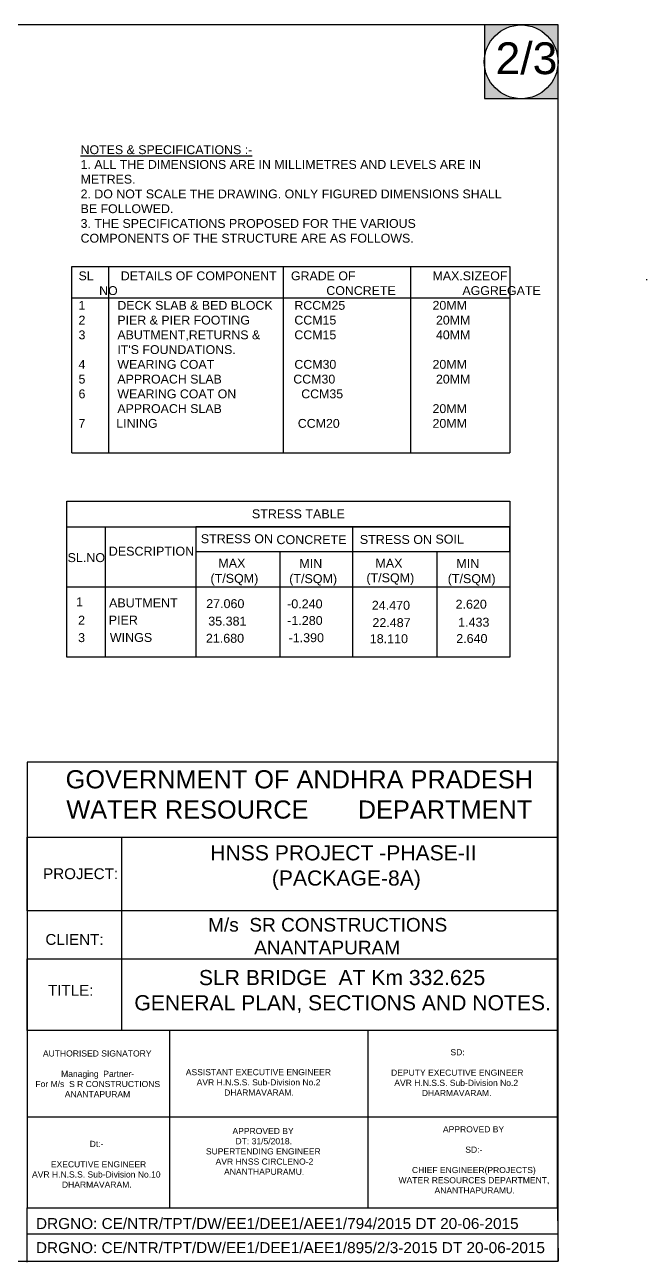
# Model space of a CAD drawing. Header units: inches. Extents: x 413276 to 434974, y -171635 to -158386.
# Drawn here: x 428309 to 434974, y -171635 to -158386 of the extents above; entities that cross this region are included whole.
import ezdxf

# ---------------------------------------------------------------- set-up
doc = ezdxf.new("R2010")
doc.units = ezdxf.units.IN
doc.header["$MEASUREMENT"] = 0
doc.layers.add('DRAWING', color=7, linetype='Continuous')
doc.layers.add('TEXT', color=7, linetype='Continuous')
doc.styles.get("Standard").update_dxf_attribs({"font": 'arial.ttf'})

msp = doc.modelspace()

# ---------------------------------------------------------------- hatches: boundary and pattern name
at = {"layer": 'TEXT', "ltscale": 0.4}
h = msp.add_hatch(dxfattribs=at)
h.set_pattern_fill('AR-SAND', color=256, scale=0.681103, style=0)
h.set_pattern_definition([(37.5, (194185.7653, -51557.3804), (-0.042904976, 1.3123657775), [0, -1.0352768187, 0, -1.1578753894, 0, -1.1067926516]), (7.5, (194185.7653, -51557.3804), (1.205400525, 1.922172632), [0, -0.5585045996, 0, -0.933111343, 0, -0.3575791644]), (327.5, (194184.9275, -51557.3804), (2.1210518945, 0.0038543993), [0, -0.340551585, 0, -1.2259857064, 0, -1.60059245]), (317.5, (194184.9275, -51557.3804), (2.04748236, 0.59778761), [0, -0.1702757926, 0, -0.803701741, 0, -0.91948928])])
h.paths.add_polyline_path([(433230.8, -158386.5), (433230.8, -158744.7, -0.9520527), (434018.5, -158783.5), (434018.5, -158386.5)])
h.paths.add_polyline_path([(433605.5, -159177.8, -0.3725087), (433230.8, -158822.2), (433230.8, -159177.8)])
h.paths.add_polyline_path([(433642, -159177.8), (434018.5, -159177.8), (434018.5, -158783.5, -0.4007378)])

# ---------------------------------------------------------------- linework, layer by layer
at = {"layer": 'Defpoints'}
msp.add_lwpolyline([(428336.3, -171635.4), (428336.3, -171054.4)], dxfattribs=at)
at = {"layer": 'DRAWING', "ltscale": 0.4}
for points in [[(428758.3, -163486), (433502.4, -163486), (433502.4, -165158.5), (428758.3, -165158.5)], [(428758.3, -163763.5), (433502.4, -163763.5), (433502.4, -164406.2), (428758.3, -164406.2)], [(429174.9, -163763.5), (430139.9, -163763.5), (430139.9, -165158.5), (429174.9, -165158.5)], [(430139.9, -164026.5), (433502.4, -164026.5), (433502.4, -163763.5), (430139.9, -163763.5)], [(431821.1, -163763.5), (433502.4, -163763.5), (433502.4, -165158.5), (431821.1, -165158.5)]]:
    msp.add_lwpolyline(points, close=True, dxfattribs=at)
for points in [[(431039, -164026.5), (431039, -165158.5)], [(432720.3, -164026.5), (432720.3, -165158.5)], [(434012.6, -171054.4), (434018.5, -171623)]]:
    msp.add_lwpolyline(points, dxfattribs=at)
at = {"layer": 'TEXT', "ltscale": 0.4}
for points in [[(434018.5, -158386.5), (413275.5, -158386.5), (413275.5, -171623), (434018.5, -171623)], [(434018.5, -158386.5), (433230.8, -158386.5), (433230.8, -159177.8), (434018.5, -159177.8)]]:
    msp.add_lwpolyline(points, close=True, dxfattribs=at)
for points in [[(428814.1, -162971), (428814.1, -160973.6), (433502.4, -160973.6), (433502.4, -162971)], [(429207, -160973.6), (429207, -162971)], [(431076.4, -160973.6), (431076.4, -162971)], [(432438.9, -160973.6), (432438.9, -162971)], [(428814.1, -161311.1), (433502.4, -161311.1)], [(428814.1, -162971), (433502.4, -162971)]]:
    msp.add_lwpolyline(points, dxfattribs=at)
at = {"layer": 'TEXT'}
for points in [[(434012.6, -166280.2), (428336.3, -166280.2), (428336.3, -171054.4), (434012.6, -171054.4)], [(428336.3, -167084.4), (434012.6, -167084.4), (434012.6, -167871.5), (428336.3, -167871.5)], [(428336.3, -168385.4), (434012.6, -168385.4), (434012.6, -169153.4), (428336.3, -169153.4)]]:
    msp.add_lwpolyline(points, close=True, dxfattribs=at)
for points in [[(429344.3, -167084.4), (429344.3, -169153.4)], [(429859, -169153.4), (429859, -171054.4)], [(431981, -169153.4), (431981, -171054.4)], [(428336.3, -170078.3), (434012.6, -170078.3)], [(428336.3, -171332.5), (434018.5, -171332.5)], [(428336.3, -171623), (434018.5, -171623)]]:
    msp.add_lwpolyline(points, dxfattribs=at)
at = {"layer": 'TEXT', "ltscale": 0.4}
msp.add_circle((433623.7, -158783.5), 394.8, dxfattribs=at)

# ---------------------------------------------------------------- texts
at = {"layer": 'DRAWING', "char_height": 95.75, "attachment_point": 1}
for s, insert, width in [('CONCRETE', (431003.9, -163851.3), 773.596), ('(T/SQM)', (430297.4, -164265.5), 524.715), ('(T/SQM)', (431140.7, -164268.5), 524.715), ('(T/SQM)', (431966.8, -164259.5), 524.715), ('(T/SQM)', (432837.7, -164268.5), 524.715)]:
    msp.add_mtext(s, dxfattribs=dict(at, insert=insert, width=width))
at = {"layer": 'TEXT'}
for s, height, p in [('STRESS TABLE', 95.752, (430741.1, -163670.6)), ('STRESS ON ', 95.75, (430193.9, -163937)), ('STRESS ON ', 95.75, (431896.6, -163945.3)), ('SOIL ', 95.75, (432706.3, -163940.8)), ('DESCRIPTION ', 95.752, (429208.9, -164070.6)), ('SL.NO ', 95.75, (428767.7, -164139.4)), ('MAX', 95.75, (430381.9, -164198.9)), ('MIN', 95.75, (431248.8, -164202.2)), ('MAX', 95.75, (432063.2, -164198.9)), ('MIN', 95.75, (432930.1, -164202.2)), ('1', 95.8, (428859.4, -164612.7)), ('ABUTMENT ', 95.75, (429211.5, -164624.5)), ('27.060', 95.75, (430251.7, -164632.2)), ('-0.240', 95.75, (431118.3, -164634.3)), ('2.620', 95.75, (432921.6, -164638)), ('24.470', 95.75, (432025.1, -164649.9)), ('2', 95.8, (428880.2, -164809.5)), ('PIER', 95.75, (429207.9, -164808.1)), ('35.381', 95.75, (430274, -164819.3)), ('-1.280', 95.75, (431119.3, -164812.7)), ('22.487', 95.75, (432031.3, -164835.5)), ('1.433', 95.75, (432949.4, -164831.2)), ('3', 95.8, (428880.3, -164996)), ('WINGS', 95.75, (429220.2, -164994.3)), ('21.680', 95.75, (430248.4, -165002.9)), ('-1.390', 95.75, (431133.7, -164997.1)), ('18.110', 95.75, (432003.3, -165007.4)), ('2.640', 95.75, (432928.7, -165005.4))]:
    msp.add_text(s, height=height, dxfattribs=at).set_placement(p)
at = {"layer": 'TEXT', "attachment_point": 1}
for s, insert, char_height, width in [('2/3', (433350.1, -158574.8), 340.55, 643.159), ('{\\LNOTES & SPECIFICATIONS :- \\P}1. ALL THE DIMENSIONS ARE IN MILLIMETRES AND LEVELS ARE IN METRES. \\P2. DO NOT SCALE THE DRAWING. ONLY FIGURED DIMENSIONS SHALL BE FOLLOWED. \\P3. THE SPECIFICATIONS PROPOSED FOR THE VARIOUS COMPONENTS OF THE STRUCTURE ARE AS FOLLOWS.\\P ', (428906.9, -159676.7), 94.753, 4559.416), ("SL^I  DETAILS OF COMPONENT ^IGRADE OF      ^I^IMAX.SIZEOF ^I^I^I^I.                NO^I^I^I^I^I^ICONCRETE^I                   AGGREGATE \\P1^I DECK SLAB & BED BLOCK^I RCCM25^I^I^I20MM\\P2^I PIER & PIER FOOTING^I^I CCM15^I^I^I 20MM\\P3^I ABUTMENT,RETURNS &^I CCM15^I^I^I 40MM \\P^I IT'S FOUNDATIONS.^I^I \\P4 ^I WEARING COAT^I^I^I CCM30^I^I^I20MM\\P5 ^I APPROACH SLAB^I           CCM30 ^I^I^I 20MM\\P6 ^I WEARING COAT ON^I^I   CCM35\\P^I APPROACH SLAB^I^I^I^I^I  ^I20MM \\P7         LINING^I^I^I^I  CCM20^I^I^I20MM ", (428885, -161027.4), 94.7534, 6417.655), ('PROJECT:', (428505.7, -167417.7), 116.28, 1084.925), ('\\pi595.23;M/s  SR CONSTRUCTIONS \\P\\pi1088.5;ANANTAPURAM', (429676.8, -167949.5), 145.973, 3725.068), ('CLIENT:', (428530.4, -168121.5), 116.28, 1084.925), ('\\pi988.64;SLR BRIDGE  AT Km 332.625\\P\\pi297.85;GENERAL PLAN, SECTIONS AND NOTES.', (429184.8, -168506.5), 161.851, 5024.298), ('TITLE:', (428557.1, -168666.4), 116.28, 630.537), ('\\pi1061;AUTHORISED SIGNATORY\\P\\pi1642.2;\\P\\pi1255.7;Managing  Partner-\\P\\pi980.47;For M/s  S R CONSTRUCTIONS\\P\\pi1295.2;ANANTAPURAM', (427442.5, -169367.2), 65.434, 3284.303), ('\\pi1557.3; SD: \\P\\pi1642.2;\\P\\pi921.47; DEPUTY EXECUTIVE ENGINEER\\P\\pi981.61;AVR H.N.S.S. Sub-Division No.2\\P\\pi1276.4;DHARMAVARAM.', (431284.1, -169354.4), 65.434, 3284.303), ('\\pi1642.2;\\P\\P\\pi865.59;ASSISTANT EXECUTIVE ENGINEER\\P\\pi981.61;AVR H.N.S.S. Sub-Division No.2\\P\\pi1276.4;DHARMAVARAM.', (429167.9, -169349.3), 65.434, 3284.303), ('\\pi1314.8;APPROVED BY\\P\\pi1347.3;DT: 31/5/2018.  \\P\\pi1030.2;SUPERTENDING ENGINEER                \\P\\pi1108.7; AVR HNSS CIRCLENO-2\\P\\pi0;^I^I^I^I       ANANTHAPURAMU.', (429218.3, -170197.5), 65.434, 3284.303), ('\\pi1314.8;APPROVED BY\\P\\pi1642.2;\\P\\pi1554.2;SD:-\\P\\pi1616.8;  \\P\\pi983.31;CHIEF ENGINEER(PROJECTS)                \\P\\pi839.25;WATER RESOURCES DEPARTMENT,\\P\\pi0;^I^I^I^I       ANANTHAPURAMU.', (431471.7, -170179), 65.434, 3284.303), ('\\pi1573.5;Dt:- \\P\\pi1642.2;\\P\\pi1106.9;  EXECUTIVE ENGINEER\\P\\pi955.97;AVR H.N.S.S. Sub-Division No.10\\P\\pi1276.4;DHARMAVARAM.', (427430.9, -170335.4), 65.434, 3284.303), ('\\pi778.24;DRGNO: CE/NTR/TPT/DW/EE1/DEE1/AEE1/794/2015 DT 20-06-2015', (427651.1, -171162.2), 117.604, 6705.219), ('\\pi636.69;DRGNO: CE/NTR/TPT/DW/EE1/DEE1/AEE1/895/2/3-2015 DT 20-06-2015', (427791.9, -171420.3), 117.604, 6705.219)]:
    msp.add_mtext(s, dxfattribs=dict(at, insert=insert, char_height=char_height, width=width))
at = {"layer": 'TEXT', "color": 7, "width": 5538.946, "attachment_point": 5}
for s, insert, char_height in [('GOVERNMENT OF ANDHRA PRADESH\\PWATER RESOURCE       DEPARTMENT', (431248.9, -166628), 194.221), ('HNSS PROJECT -PHASE-II\\P (PACKAGE-8A)', (431720.9, -167411.1), 161.851)]:
    msp.add_mtext(s, dxfattribs=dict(at, insert=insert, char_height=char_height))

doc.saveas('drawing.dxf')
